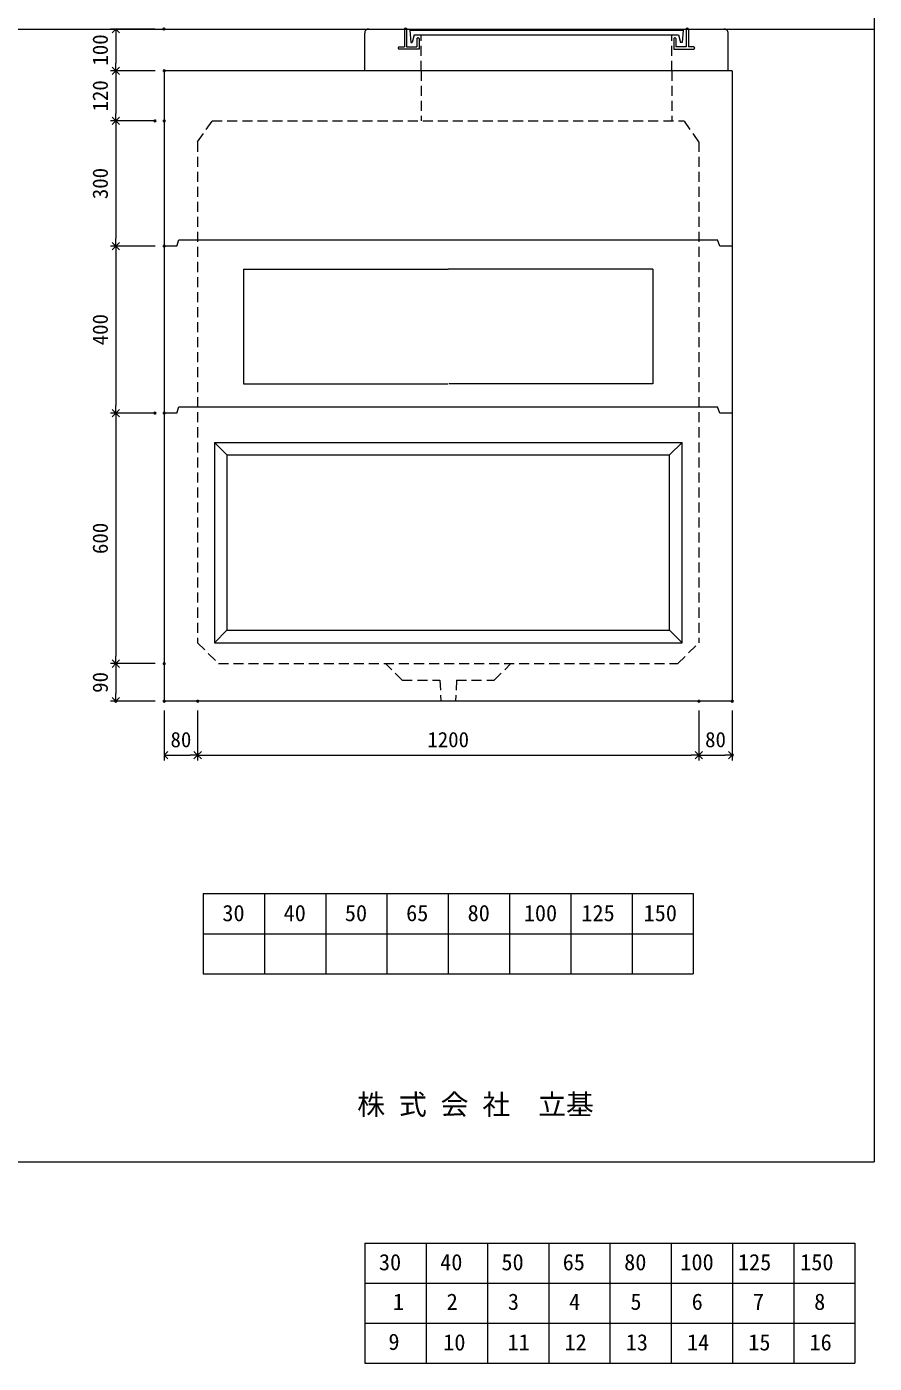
# Model space of a CAD drawing. Units: millimetres, scale not verified. Extents: x -6420 to 6420, y -3091 to 3091.
# Drawn here: x 4391 to 6420, y -3091 to 110 of the extents above; entities that cross this region are included whole.
import ezdxf
from ezdxf.enums import TextEntityAlignment as Align

# ---------------------------------------------------------------- set-up
doc = ezdxf.new("R2010")
doc.units = ezdxf.units.MM
doc.header["$LTSCALE"] = 20
doc.header["$PDMODE"] = 32
doc.header["$PDSIZE"] = 4
doc.linetypes.add('DASHED1', pattern=[1.8, 1.2, -0.6])
doc.linetypes.add('USER2', pattern=[50.8, 31.75, -6.35, 6.35, -6.35])
doc.layers.add('0-1_Defpoints', color=7, linetype='Continuous')
for name, color, linetype, lineweight in [('0-2_waku', 7, 'Continuous', 18), ('0-3_gaikei', 7, 'Continuous', 18), ('0-4_kakure', 7, 'DASHED1', 5), ('0-5_sunpou', 7, 'Continuous', 5), ('0-8_uchigawa', 6, 'Continuous', 18), ('0-A_futa', 3, 'Continuous', 18), ('0-B_GL', 4, 'Continuous', 18), ('0-D_文字１', 7, 'Continuous', 18), ('1-2_uchigawa2', 6, 'USER2', 18), ('1-4_文字２', 7, 'Continuous', 5)]:
    doc.layers.add(name, color=color, linetype=linetype, lineweight=lineweight)
doc.styles.add('ＭＳ ゴシック', font='')
doc.styles.get('ＭＳ ゴシック').set_extended_font_data('MS Gothic')

# ---------------------------------------------------------------- blocks, each defined once
blk = doc.blocks.new('_Open90')
at = {"layer": '0-5_sunpou'}
blk.add_line((0, 0), (-1, 0), dxfattribs=at)
blk.add_lwpolyline([(-0.5, 0.5), (0, 0), (-0.5, -0.5)], dxfattribs=at)
blk = doc.blocks.new('D71')
at = {"layer": '0-1_Defpoints'}
for p in [(7303.24, 1720.17), (7187.22, 1120.17), (7303.24, 1120.17)]:
    blk.add_point(p, dxfattribs=at)
at = {"layer": '0-5_sunpou'}
for p, q in [((7281.24, 1720.17), (7174.22, 1720.17)), ((7187.22, 1702.17), (7187.22, 1138.17)), ((7281.24, 1120.17), (7174.22, 1120.17))]:
    blk.add_line(p, q, dxfattribs=at)
at = {"layer": '0-5_sunpou', "xscale": 18, "yscale": 18}
for p, rotation in [((7187.22, 1720.17), 90), ((7187.22, 1120.17), 270)]:
    blk.add_blockref('_Open90', p, dxfattribs=dict(at, rotation=rotation))
at = {"layer": '0-5_sunpou', "style": 'ＭＳ ゴシック'}
blk.add_text('600', height=36.66, rotation=90, dxfattribs=at).set_placement((7179.22, 1382.67), align=Align.BOTTOM_LEFT)
blk = doc.blocks.new('D72')
at = {"layer": '0-1_Defpoints'}
for p in [(7303.24, 1120.17), (7187.22, 1030.17), (7303.24, 1030.17)]:
    blk.add_point(p, dxfattribs=at)
at = {"layer": '0-5_sunpou'}
for p, q in [((7281.24, 1120.17), (7174.22, 1120.17)), ((7187.22, 1102.17), (7187.22, 1048.17)), ((7281.24, 1030.17), (7174.22, 1030.17))]:
    blk.add_line(p, q, dxfattribs=at)
at = {"layer": '0-5_sunpou', "xscale": 18, "yscale": 18}
for p, rotation in [((7187.22, 1120.17), 90), ((7187.22, 1030.17), 270)]:
    blk.add_blockref('_Open90', p, dxfattribs=dict(at, rotation=rotation))
at = {"layer": '0-5_sunpou', "style": 'ＭＳ ゴシック'}
blk.add_text('90', height=36.66, rotation=90, dxfattribs=at).set_placement((7179.22, 1050.17), align=Align.BOTTOM_LEFT)
blk = doc.blocks.new('D73')
at = {"layer": '0-1_Defpoints'}
for p in [(7303.24, 1030.17), (7383.24, 1030.17), (7383.24, 900.85)]:
    blk.add_point(p, dxfattribs=at)
at = {"layer": '0-5_sunpou'}
for p, q in [((7303.24, 1008.17), (7303.24, 887.85)), ((7383.24, 1008.17), (7383.24, 887.85)), ((7321.24, 900.85), (7365.24, 900.85))]:
    blk.add_line(p, q, dxfattribs=at)
at = {"layer": '0-5_sunpou', "xscale": 18, "yscale": 18, "rotation": 180}
blk.add_blockref('_Open90', (7303.24, 900.85), dxfattribs=at)
at = {"layer": '0-5_sunpou', "xscale": 18, "yscale": 18}
blk.add_blockref('_Open90', (7383.24, 900.85), dxfattribs=at)
at = {"layer": '0-5_sunpou', "style": 'ＭＳ ゴシック'}
blk.add_text('80', height=36.66, dxfattribs=at).set_placement((7318.24, 908.85), align=Align.BOTTOM_LEFT)
blk = doc.blocks.new('D74')
at = {"layer": '0-1_Defpoints'}
for p in [(7383.24, 1030.17), (8583.24, 1030.17), (8583.24, 900.85)]:
    blk.add_point(p, dxfattribs=at)
at = {"layer": '0-5_sunpou'}
for p, q in [((7383.24, 1008.17), (7383.24, 887.85)), ((8583.24, 1008.17), (8583.24, 887.85)), ((7401.24, 900.85), (8565.24, 900.85))]:
    blk.add_line(p, q, dxfattribs=at)
at = {"layer": '0-5_sunpou', "xscale": 18, "yscale": 18, "rotation": 180}
blk.add_blockref('_Open90', (7383.24, 900.85), dxfattribs=at)
at = {"layer": '0-5_sunpou', "xscale": 18, "yscale": 18}
blk.add_blockref('_Open90', (8583.24, 900.85), dxfattribs=at)
at = {"layer": '0-5_sunpou', "style": 'ＭＳ ゴシック'}
blk.add_text('1200', height=36.66, dxfattribs=at).set_placement((7933.24, 908.85), align=Align.BOTTOM_LEFT)
blk = doc.blocks.new('D75')
at = {"layer": '0-1_Defpoints'}
for p in [(8583.24, 1030.17), (8663.24, 1030.17), (8663.24, 900.85)]:
    blk.add_point(p, dxfattribs=at)
at = {"layer": '0-5_sunpou'}
for p, q in [((8583.24, 1008.17), (8583.24, 887.85)), ((8663.24, 1008.17), (8663.24, 887.85)), ((8601.24, 900.85), (8645.24, 900.85))]:
    blk.add_line(p, q, dxfattribs=at)
at = {"layer": '0-5_sunpou', "xscale": 18, "yscale": 18, "rotation": 180}
blk.add_blockref('_Open90', (8583.24, 900.85), dxfattribs=at)
at = {"layer": '0-5_sunpou', "xscale": 18, "yscale": 18}
blk.add_blockref('_Open90', (8663.24, 900.85), dxfattribs=at)
at = {"layer": '0-5_sunpou', "style": 'ＭＳ ゴシック'}
blk.add_text('80', height=36.66, dxfattribs=at).set_placement((8598.24, 908.85), align=Align.BOTTOM_LEFT)
blk = doc.blocks.new('D76')
at = {"layer": '0-1_Defpoints'}
for p in [(7302.41, 2640.17), (7187.22, 2540.17), (7303.24, 2540.17)]:
    blk.add_point(p, dxfattribs=at)
at = {"layer": '0-5_sunpou'}
for p, q in [((7280.41, 2640.17), (7174.22, 2640.17)), ((7187.22, 2622.17), (7187.22, 2558.17)), ((7281.24, 2540.17), (7174.22, 2540.17))]:
    blk.add_line(p, q, dxfattribs=at)
at = {"layer": '0-5_sunpou', "xscale": 18, "yscale": 18}
for p, rotation in [((7187.22, 2640.17), 90), ((7187.22, 2540.17), 270)]:
    blk.add_blockref('_Open90', p, dxfattribs=dict(at, rotation=rotation))
at = {"layer": '0-5_sunpou', "style": 'ＭＳ ゴシック'}
blk.add_text('100', height=36.66, rotation=90, dxfattribs=at).set_placement((7179.22, 2552.67), align=Align.BOTTOM_LEFT)
blk = doc.blocks.new('D77')
at = {"layer": '0-1_Defpoints'}
for p in [(7303.24, 2540.17), (7187.22, 2420.17), (7303.24, 2420.17)]:
    blk.add_point(p, dxfattribs=at)
at = {"layer": '0-5_sunpou'}
for p, q in [((7281.24, 2540.17), (7174.22, 2540.17)), ((7187.22, 2522.17), (7187.22, 2438.17)), ((7281.24, 2420.17), (7174.22, 2420.17))]:
    blk.add_line(p, q, dxfattribs=at)
at = {"layer": '0-5_sunpou', "xscale": 18, "yscale": 18}
for p, rotation in [((7187.22, 2540.17), 90), ((7187.22, 2420.17), 270)]:
    blk.add_blockref('_Open90', p, dxfattribs=dict(at, rotation=rotation))
at = {"layer": '0-5_sunpou', "style": 'ＭＳ ゴシック'}
blk.add_text('120', height=36.66, rotation=90, dxfattribs=at).set_placement((7179.22, 2442.67), align=Align.BOTTOM_LEFT)
blk = doc.blocks.new('D78')
at = {"layer": '0-1_Defpoints'}
for p in [(7281.24, 2420.17), (7187.22, 2120.17), (7303.24, 2120.17)]:
    blk.add_point(p, dxfattribs=at)
at = {"layer": '0-5_sunpou'}
for p, q in [((7259.24, 2420.17), (7174.22, 2420.17)), ((7187.22, 2402.17), (7187.22, 2138.17)), ((7281.24, 2120.17), (7174.22, 2120.17))]:
    blk.add_line(p, q, dxfattribs=at)
at = {"layer": '0-5_sunpou', "xscale": 18, "yscale": 18}
for p, rotation in [((7187.22, 2420.17), 90), ((7187.22, 2120.17), 270)]:
    blk.add_blockref('_Open90', p, dxfattribs=dict(at, rotation=rotation))
at = {"layer": '0-5_sunpou', "style": 'ＭＳ ゴシック'}
blk.add_text('300', height=36.66, rotation=90, dxfattribs=at).set_placement((7179.22, 2232.67), align=Align.BOTTOM_LEFT)
blk = doc.blocks.new('D79')
at = {"layer": '0-1_Defpoints'}
for p in [(7303.24, 2120.17), (7187.22, 1720.17), (7281.24, 1720.17)]:
    blk.add_point(p, dxfattribs=at)
at = {"layer": '0-5_sunpou'}
for p, q in [((7281.24, 2120.17), (7174.22, 2120.17)), ((7187.22, 2102.17), (7187.22, 1738.17)), ((7259.24, 1720.17), (7174.22, 1720.17))]:
    blk.add_line(p, q, dxfattribs=at)
at = {"layer": '0-5_sunpou', "xscale": 18, "yscale": 18}
for p, rotation in [((7187.22, 2120.17), 90), ((7187.22, 1720.17), 270)]:
    blk.add_blockref('_Open90', p, dxfattribs=dict(at, rotation=rotation))
at = {"layer": '0-5_sunpou', "style": 'ＭＳ ゴシック'}
blk.add_text('400', height=36.66, rotation=90, dxfattribs=at).set_placement((7179.22, 1882.67), align=Align.BOTTOM_LEFT)

msp = doc.modelspace()

# ---------------------------------------------------------------- linework, layer by layer
at = {"layer": '0-2_waku'}
for p, q in [((6420.12, 3091.32), (6420.12, -2608.68)), ((4813.45, -1966.34), (4813.45, -2158.34)), ((4813.45, -1966.34), (4813.45, -2158.34)), ((4813.45, -1966.34), (4813.45, -2158.34)), ((4813.45, -1966.34), (4813.45, -2158.34)), ((4813.45, -1966.34), (5986.78, -1966.34)), ((4960.12, -1966.34), (4960.12, -2158.34)), ((5106.78, -1966.34), (5106.78, -2158.34)), ((5106.78, -1966.34), (5106.78, -2158.34)), ((5253.45, -1966.34), (5253.45, -2158.34)), ((5400.12, -1966.34), (5400.12, -2158.34)), ((5546.78, -1966.34), (5546.78, -2158.34)), ((5693.45, -1966.34), (5693.45, -2158.34)), ((5840.12, -1966.34), (5840.12, -2158.34)), ((5986.78, -1966.34), (5986.78, -2158.34)), ((4813.45, -2062.34), (5986.78, -2062.34)), ((4813.45, -2158.34), (5986.78, -2158.34)), ((-1739.88, -2608.68), (6420.12, -2608.68))]:
    msp.add_line(p, q, dxfattribs=at)
at = {"layer": '0-3_gaikei'}
for p, q in [((5210.12, 104.65), (5295.12, 104.65)), ((5975.12, 104.65), (6060.12, 104.65)), ((5200.12, 4.65), (5200.12, 94.65)), ((6070.12, 4.65), (6070.12, 94.65)), ((4720.12, 4.65), (4720.12, -1505.34)), ((6080.12, 4.65), (4720.12, 4.65)), ((6080.12, 4.65), (6080.12, -1505.34)), ((4750.12, -415.35), (4720.12, -415.35)), ((4750.12, -415.35), (4755.12, -400.35)), ((4755.12, -400.35), (6045.12, -400.35)), ((6050.12, -415.35), (6045.12, -400.35)), ((6080.12, -415.35), (6050.12, -415.35)), ((4750.12, -815.34), (4755.12, -800.34)), ((4755.12, -800.34), (6045.12, -800.34)), ((6050.12, -815.34), (6045.12, -800.34)), ((4750.12, -815.34), (4720.12, -815.34)), ((6080.12, -815.34), (6050.12, -815.34)), ((6080.12, -1505.34), (4720.12, -1505.34))]:
    msp.add_line(p, q, dxfattribs=at)
for centre, radius, start, end in [((5209.54, 95.23), 9.44, 86.47383, 183.52617), ((6060.45, 94.98), 9.68, 358.04251, 91.95749)]:
    msp.add_arc(centre, radius, start, end, dxfattribs=at)
at = {"layer": '0-4_kakure'}
for p, q in [((5335.12, 4.65), (5335.12, 91.15)), ((5935.12, 4.65), (5935.12, 91.15)), ((5335.12, 4.65), (5335.12, -115.35)), ((5935.12, 4.65), (5935.12, -115.35)), ((4800.12, -165.35), (4835.12, -115.35)), ((4835.12, -115.35), (5965.12, -115.35)), ((4835.12, -115.35), (5965.12, -115.35)), ((6000.12, -165.35), (5965.12, -115.35)), ((4800.12, -165.35), (4800.12, -1365.34)), ((6000.12, -165.35), (6000.12, -1365.34)), ((5950.12, -1415.34), (6000.12, -1365.34)), ((5290.12, -1455.34), (5250.12, -1415.34)), ((5290.12, -1455.34), (5380.12, -1455.34)), ((5380.12, -1455.34), (5382.62, -1505.34)), ((5420.12, -1455.34), (5417.62, -1505.34))]:
    msp.add_line(p, q, dxfattribs=at)
for points in [[(4800.12, -1365.34), (4850.12, -1415.34), (5950.12, -1415.34)], [(5420.12, -1455.34), (5510.12, -1455.34), (5550.12, -1415.34)]]:
    msp.add_lwpolyline(points, dxfattribs=at)
at = {"layer": '0-8_uchigawa'}
for p, q in [((4840.12, -885.34), (5960.12, -885.34)), ((4840.12, -885.34), (4840.12, -1365.34)), ((4840.12, -885.34), (4870.12, -915.34)), ((5960.12, -885.34), (5930.12, -915.34)), ((5960.12, -1365.34), (5960.12, -885.34)), ((4870.12, -915.34), (5930.12, -915.34)), ((4870.12, -915.34), (4870.12, -1335.34)), ((5930.12, -1335.34), (5930.12, -915.34)), ((4840.12, -1365.34), (4870.12, -1335.34)), ((4870.12, -1335.34), (5930.12, -1335.34)), ((5960.12, -1365.34), (5930.12, -1335.34)), ((4840.12, -1365.34), (5960.12, -1365.34))]:
    msp.add_line(p, q, dxfattribs=at)
at = {"layer": '0-A_futa'}
for p, q in [((5295.12, 104.65), (5295.12, 61.65)), ((5297.12, 106.65), (5300.12, 106.65)), ((5300.12, 106.65), (5300.12, 61.65)), ((5307.93, 102.15), (5962.26, 102.15)), ((5307.93, 102.15), (5310.42, 72.15)), ((5962.26, 102.15), (5960.01, 72.15)), ((5970.12, 106.65), (5973.12, 106.65)), ((5975.12, 104.65), (5975.12, 61.65)), ((5310.42, 72.15), (5314.13, 72.15)), ((5318.45, 91.15), (5314.13, 72.15)), ((5318.45, 91.15), (5951.79, 91.15)), ((5325.12, 81.65), (5325.12, 61.65)), ((5327.12, 83.65), (5328.12, 83.65)), ((5330.12, 81.65), (5330.12, 56.65)), ((5940.12, 81.65), (5940.12, 56.65)), ((5943.12, 83.65), (5942.12, 83.65)), ((5945.12, 81.65), (5945.12, 61.65)), ((5951.79, 91.15), (5956.1, 72.15)), ((5960.01, 72.15), (5956.1, 72.15)), ((5280.12, 59.65), (5280.12, 58.65)), ((5282.12, 61.65), (5295.12, 61.65)), ((5330.12, 56.65), (5282.12, 56.65)), ((5300.12, 61.65), (5325.12, 61.65)), ((5940.12, 56.65), (5988.12, 56.65)), ((5988.12, 61.65), (5975.12, 61.65)), ((5990.12, 59.65), (5990.12, 58.65))]:
    msp.add_line(p, q, dxfattribs=at)
msp.add_lwpolyline([(5970.12, 106.65), (5970.12, 61.65), (5945.12, 61.65)], dxfattribs=at)
for centre, start, end in [((5297.12, 104.65), 90, 180), ((5973.12, 104.65), 0, 90), ((5327.12, 81.65), 90, 180), ((5328.12, 81.65), 0, 90), ((5942.12, 81.65), 90, 180), ((5943.12, 81.65), 0, 90), ((5282.12, 59.65), 90, 180), ((5282.12, 58.65), 180, 270), ((5988.12, 59.65), 0, 90), ((5988.12, 58.65), 270, 0)]:
    msp.add_arc(centre, 2, start, end, dxfattribs=at)
at = {"layer": '0-B_GL'}
msp.add_line((-1739.88, 104.65), (6420.12, 104.65), dxfattribs=at)
at = {"layer": '1-2_uchigawa2'}
for p, q in [((4910.12, -470.35), (5400.12, -470.35)), ((4910.12, -470.35), (4910.12, -745.34)), ((5890.12, -470.35), (5400.12, -470.35)), ((5890.12, -470.35), (5890.12, -745.34)), ((4910.12, -745.34), (5398.87, -745.34)), ((5890.12, -745.34), (5401.36, -745.34))]:
    msp.add_line(p, q, dxfattribs=at)
at = {"layer": '1-4_文字２'}
for p, q in [((5200.63, -2803.3), (5200.63, -2995.3)), ((5200.63, -2803.3), (5200.63, -2995.3)), ((5200.63, -2803.3), (5200.63, -2995.3)), ((5200.63, -2803.3), (5200.63, -2995.3)), ((5200.63, -2803.3), (6373.97, -2803.3)), ((5200.63, -2803.3), (5200.63, -2995.3)), ((5200.63, -2803.3), (5200.63, -2995.3)), ((5200.63, -2803.3), (5200.63, -2995.3)), ((5200.63, -2803.3), (5200.63, -2995.3)), ((5200.63, -2803.3), (6373.97, -2803.3)), ((5347.3, -2803.3), (5347.3, -2995.3)), ((5347.3, -2803.3), (5347.3, -2995.3)), ((5493.97, -2803.3), (5493.97, -2995.3)), ((5493.97, -2803.3), (5493.97, -2995.3)), ((5493.97, -2803.3), (5493.97, -2995.3)), ((5493.97, -2803.3), (5493.97, -2995.3)), ((5640.63, -2803.3), (5640.63, -2995.3)), ((5640.63, -2803.3), (5640.63, -2995.3)), ((5787.3, -2803.3), (5787.3, -2995.3)), ((5787.3, -2803.3), (5787.3, -2995.3)), ((5933.97, -2803.3), (5933.97, -2995.3)), ((5933.97, -2803.3), (5933.97, -2995.3)), ((6080.63, -2803.3), (6080.63, -2995.3)), ((6080.63, -2803.3), (6080.63, -2995.3)), ((6227.3, -2803.3), (6227.3, -2995.3)), ((6227.3, -2803.3), (6227.3, -2995.3)), ((6373.97, -2803.3), (6373.97, -2995.3)), ((6373.97, -2803.3), (6373.97, -2995.3)), ((5200.63, -2899.3), (6373.97, -2899.3)), ((5200.63, -2899.3), (6373.97, -2899.3)), ((5200.63, -2995.3), (6373.97, -2995.3)), ((5200.63, -2995.3), (6373.97, -2995.3)), ((5200.63, -2995.3), (5200.63, -3091.3)), ((5200.63, -2995.3), (5200.63, -3091.3)), ((5200.63, -2995.3), (5200.63, -3091.3)), ((5200.63, -2995.3), (5200.63, -3091.3)), ((5200.63, -2995.3), (6373.97, -2995.3)), ((5200.63, -2995.3), (5200.63, -3091.3)), ((5200.63, -2995.3), (5200.63, -3091.3)), ((5200.63, -2995.3), (5200.63, -3091.3)), ((5200.63, -2995.3), (5200.63, -3091.3)), ((5200.63, -2995.3), (6373.97, -2995.3)), ((5347.3, -2995.3), (5347.3, -3091.3)), ((5347.3, -2995.3), (5347.3, -3091.3)), ((5493.97, -2995.3), (5493.97, -3091.3)), ((5493.97, -2995.3), (5493.97, -3091.3)), ((5493.97, -2995.3), (5493.97, -3091.3)), ((5493.97, -2995.3), (5493.97, -3091.3)), ((5640.63, -2995.3), (5640.63, -3091.3)), ((5640.63, -2995.3), (5640.63, -3091.3)), ((5787.3, -2995.3), (5787.3, -3091.3)), ((5787.3, -2995.3), (5787.3, -3091.3)), ((5933.97, -2995.3), (5933.97, -3091.3)), ((5933.97, -2995.3), (5933.97, -3091.3)), ((6080.63, -2995.3), (6080.63, -3091.3)), ((6080.63, -2995.3), (6080.63, -3091.3)), ((6227.3, -2995.3), (6227.3, -3091.3)), ((6227.3, -2995.3), (6227.3, -3091.3)), ((6373.97, -2995.3), (6373.97, -3091.3)), ((6373.97, -2995.3), (6373.97, -3091.3)), ((5200.63, -3091.3), (6373.97, -3091.3)), ((5200.63, -3091.3), (6373.97, -3091.3))]:
    msp.add_line(p, q, dxfattribs=at)

# ---------------------------------------------------------------- block references
at = {"layer": '0-5_sunpou'}
for name in ['D76', 'D77', 'D78', 'D79', 'D71', 'D72', 'D73', 'D74', 'D75']:
    msp.add_blockref(name, (-2583.12, -2535.51), dxfattribs=at)

# ---------------------------------------------------------------- texts
at = {"layer": '0-D_文字１', "style": 'ＭＳ ゴシック'}
for s, height, p in [('30', 39.1, (4859.3, -2044.12)), ('40', 39.1, (5005.96, -2044.12)), ('50', 39.1, (5152.63, -2044.12)), ('65', 39.1, (5299.3, -2044.12)), ('80', 39.1, (5446.51, -2044.12)), ('100', 39.1, (5581.01, -2044.12)), ('125', 39.1, (5718.86, -2044.12)), ('150', 39.1, (5867.87, -2044.12)), (' 株 式 会 社\u3000立基', 48.88, (5148.83, -2510.49))]:
    msp.add_text(s, height=height, dxfattribs=at).set_placement(p, align=Align.BOTTOM_LEFT)
at = {"layer": '1-4_文字２', "style": 'ＭＳ ゴシック'}
for s, p in [('30', (5234.17, -2880.38)), ('30', (5234.17, -2880.38)), ('40', (5380.84, -2880.38)), ('40', (5380.84, -2880.38)), ('50', (5527.5, -2880.38)), ('50', (5527.5, -2880.38)), ('65', (5674.17, -2880.38)), ('65', (5674.17, -2880.38)), ('80', (5821.38, -2880.38)), ('80', (5821.38, -2880.38)), ('100', (5955.88, -2880.38)), ('100', (5955.88, -2880.38)), ('125', (6093.73, -2880.38)), ('125', (6093.73, -2880.38)), ('150', (6242.75, -2880.38)), ('150', (6242.75, -2880.38)), ('1', (5267.7, -2975.1)), ('2', (5396.28, -2975.1)), ('3', (5542.95, -2975.1)), ('4', (5689.61, -2975.1)), ('5', (5836.28, -2975.1)), ('6', (5982.95, -2975.1)), ('7', (6129.61, -2975.1)), ('8', (6276.28, -2975.1)), ('9', (5256.94, -3071.1)), ('10', (5388.16, -3072.38)), ('11', (5542.16, -3072.38)), ('12', (5678.44, -3072.38)), ('13', (5825.1, -3072.38)), ('14', (5971.77, -3072.38)), ('15', (6118.44, -3072.38)), ('16', (6265.1, -3072.38))]:
    msp.add_text(s, height=39.1, dxfattribs=at).set_placement(p, align=Align.BOTTOM_LEFT)

doc.saveas('drawing.dxf')
